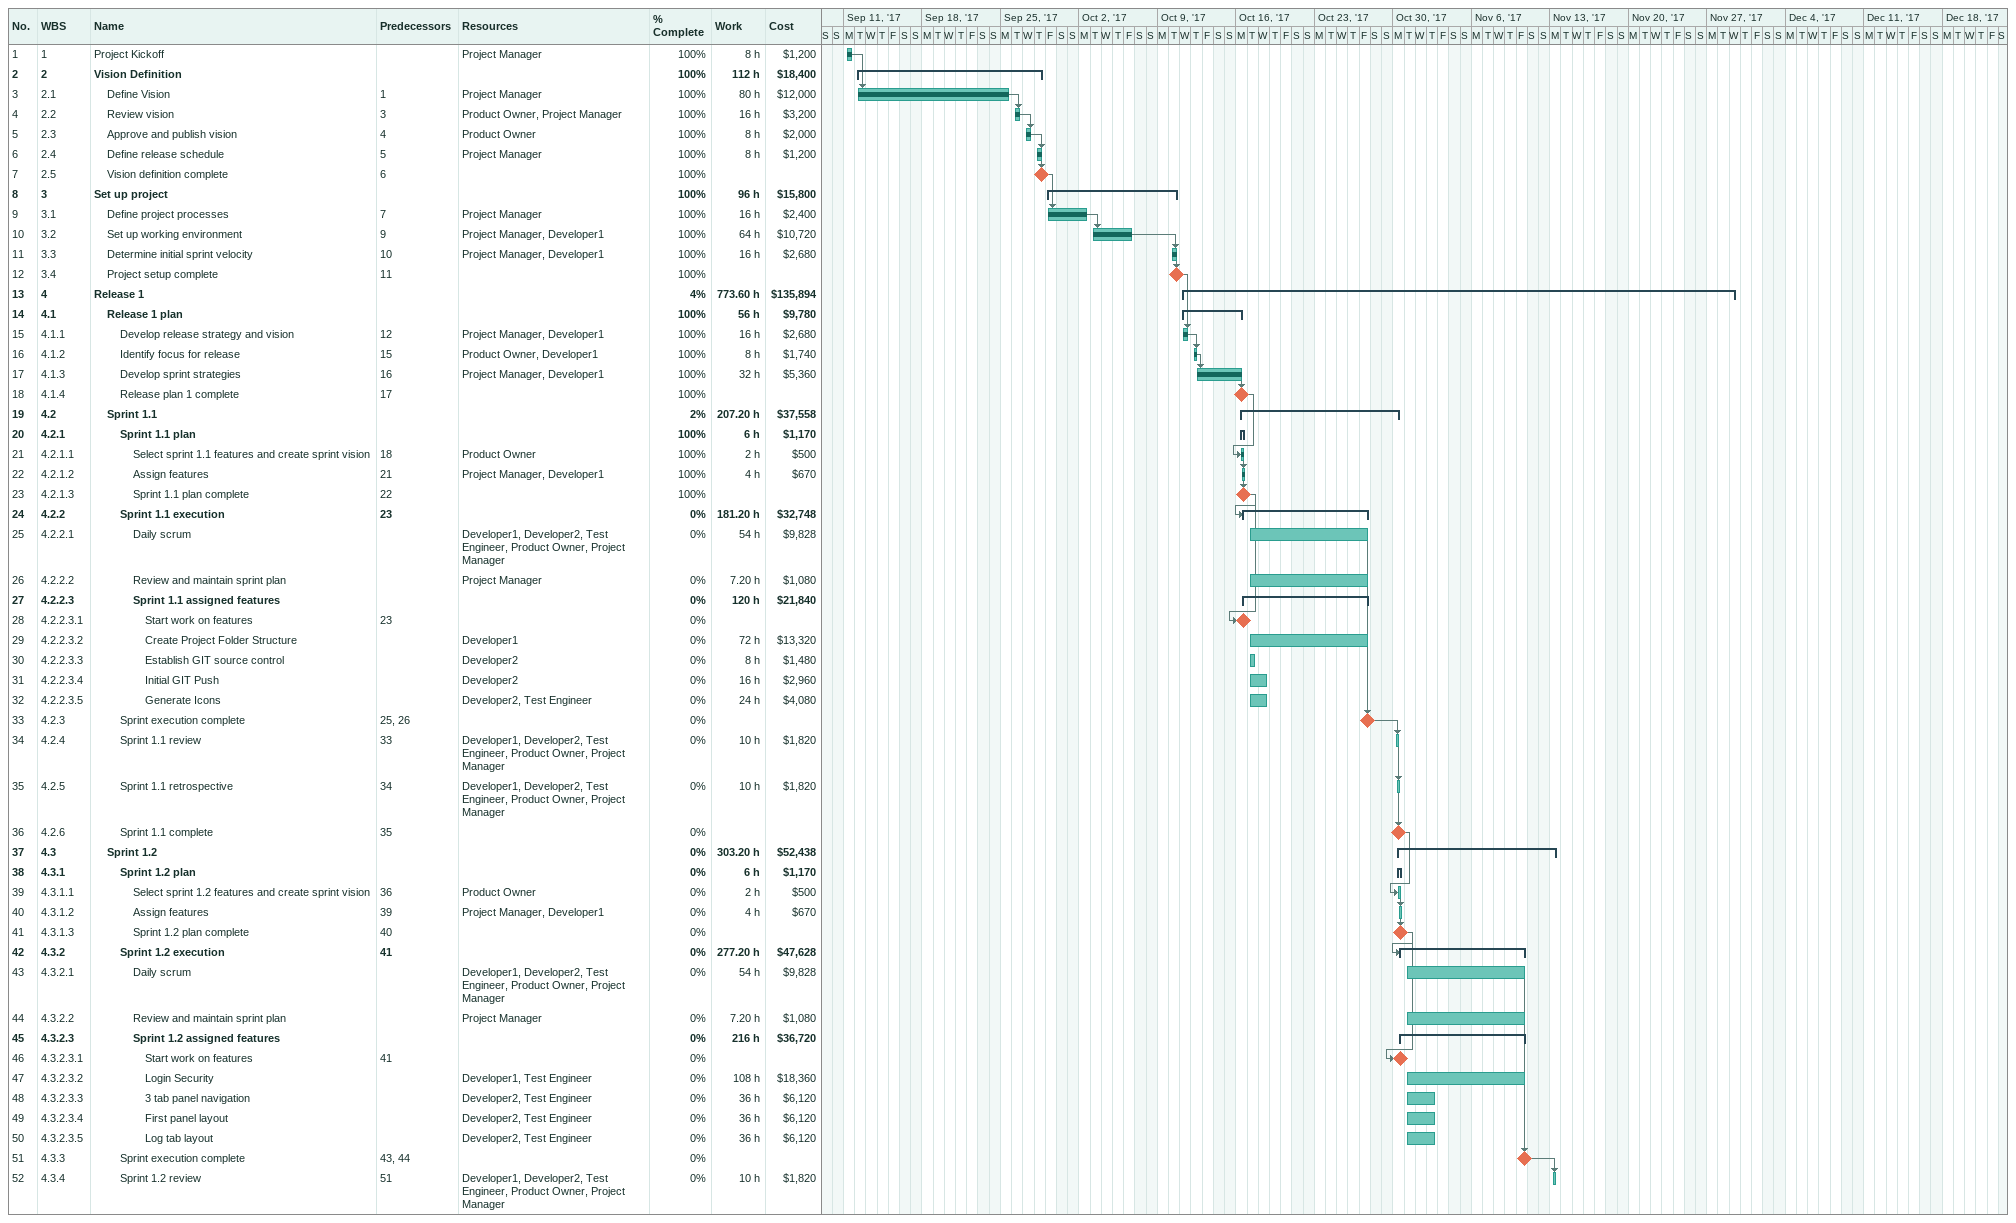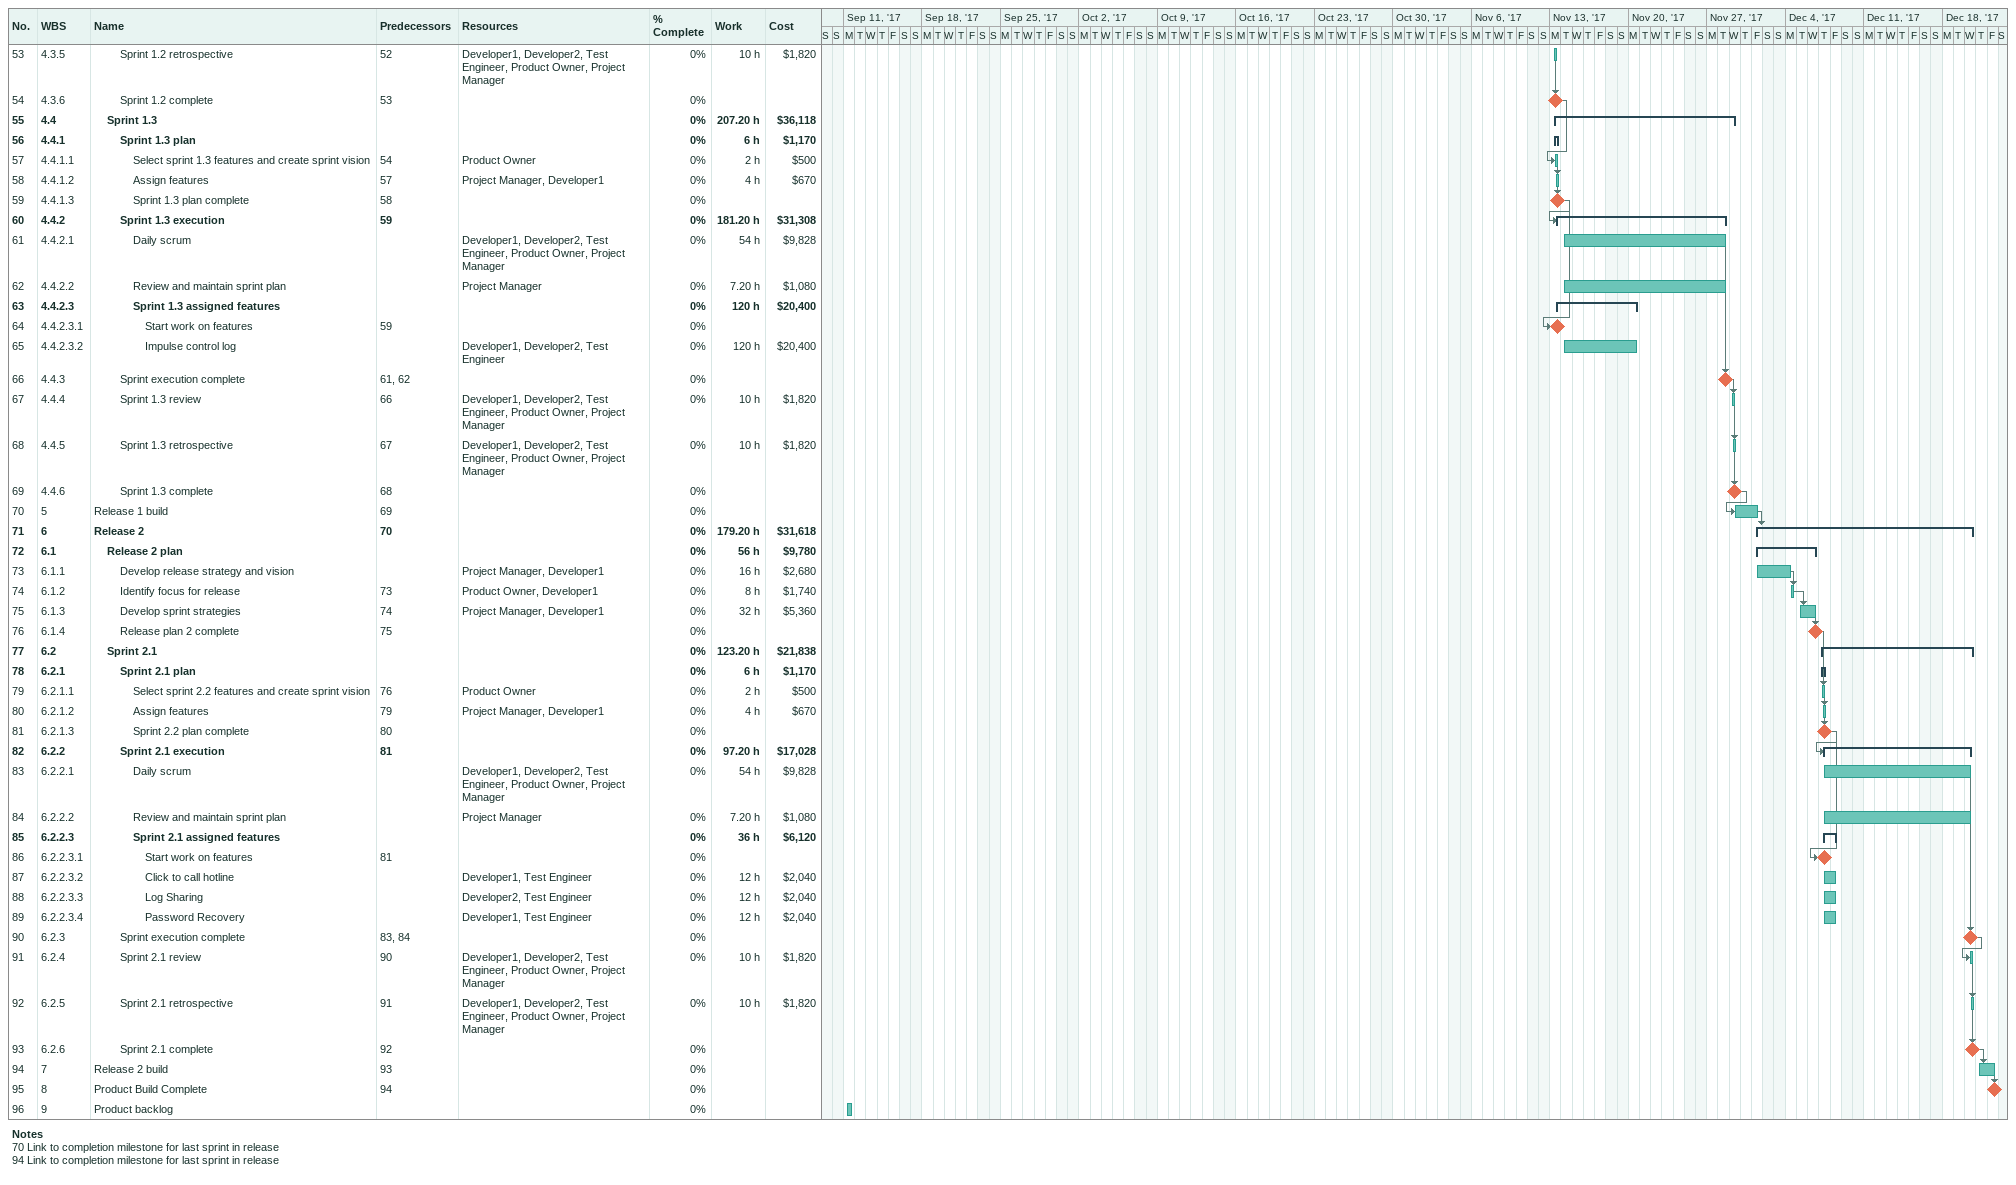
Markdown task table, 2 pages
| ID | WBS | Task | Start | Finish | Predecessors | Resources | % complete | Work (h) | Cost ($) |
|---|---|---|---|---|---|---|---|---|---|
| 1 | 1 | Project Kickoff | 2017-09-11 | 2017-09-11 |  | Project Manager | 100 | 8 | 1200 |
| 2 | 2 | **Vision Definition** | 2017-09-12 | 2017-09-28 |  |  | 100 | 112 | 18400 |
| 3 | 2.1 | Define Vision | 2017-09-12 | 2017-09-25 | 1 | Project Manager | 100 | 80 | 12000 |
| 4 | 2.2 | Review vision | 2017-09-26 | 2017-09-26 | 3 | Product Owner, Project Manager | 100 | 16 | 3200 |
| 5 | 2.3 | Approve and publish vision | 2017-09-27 | 2017-09-27 | 4 | Product Owner | 100 | 8 | 2000 |
| 6 | 2.4 | Define release schedule | 2017-09-28 | 2017-09-28 | 5 | Project Manager | 100 | 8 | 1200 |
| 7 | 2.5 | Vision definition complete (milestone) | 2017-09-28 | 2017-09-28 | 6 |  | 100 |  |  |
| 8 | 3 | **Set up project** | 2017-09-29 | 2017-10-10 |  |  | 100 | 96 | 15800 |
| 9 | 3.1 | Define project processes | 2017-09-29 | 2017-10-02 | 7 | Project Manager | 100 | 16 | 2400 |
| 10 | 3.2 | Set up working environment | 2017-10-03 | 2017-10-06 | 9 | Project Manager, Developer1 | 100 | 64 | 10720 |
| 11 | 3.3 | Determine initial sprint velocity | 2017-10-10 | 2017-10-10 | 10 | Project Manager, Developer1 | 100 | 16 | 2680 |
| 12 | 3.4 | Project setup complete (milestone) | 2017-10-10 | 2017-10-10 | 11 |  | 100 |  |  |
| 13 | 4 | **Release 1** | 2017-10-11 | 2017-11-29 |  |  | 4 | 773.60 | 135894 |
| 14 | 4.1 | **Release 1 plan** | 2017-10-11 | 2017-10-16 |  |  | 100 | 56 | 9780 |
| 15 | 4.1.1 | Develop release strategy and vision | 2017-10-11 | 2017-10-11 | 12 | Project Manager, Developer1 | 100 | 16 | 2680 |
| 16 | 4.1.2 | Identify focus for release | 2017-10-12 | 2017-10-12 | 15 | Product Owner, Developer1 | 100 | 8 | 1740 |
| 17 | 4.1.3 | Develop sprint strategies | 2017-10-12 | 2017-10-16 | 16 | Project Manager, Developer1 | 100 | 32 | 5360 |
| 18 | 4.1.4 | Release plan 1 complete (milestone) | 2017-10-16 | 2017-10-16 | 17 |  | 100 |  |  |
| 19 | 4.2 | **Sprint 1.1** | 2017-10-16 | 2017-10-30 |  |  | 2 | 207.20 | 37558 |
| 20 | 4.2.1 | **Sprint 1.1 plan** | 2017-10-16 | 2017-10-16 |  |  | 100 | 6 | 1170 |
| 21 | 4.2.1.1 | Select sprint 1.1 features and create sprint vision | 2017-10-16 | 2017-10-16 | 18 | Product Owner | 100 | 2 | 500 |
| 22 | 4.2.1.2 | Assign features | 2017-10-16 | 2017-10-16 | 21 | Project Manager, Developer1 | 100 | 4 | 670 |
| 23 | 4.2.1.3 | Sprint 1.1 plan complete (milestone) | 2017-10-16 | 2017-10-16 | 22 |  | 100 |  |  |
| 24 | 4.2.2 | **Sprint 1.1 execution** | 2017-10-16 | 2017-10-27 | 23 |  | 0 | 181.20 | 32748 |
| 25 | 4.2.2.1 | Daily scrum | 2017-10-17 | 2017-10-27 |  | Developer1, Developer2, Test Engineer, Product Owner, Project Manager | 0 | 54 | 9828 |
| 26 | 4.2.2.2 | Review and maintain sprint plan | 2017-10-17 | 2017-10-27 |  | Project Manager | 0 | 7.20 | 1080 |
| 27 | 4.2.2.3 | **Sprint 1.1 assigned features** | 2017-10-16 | 2017-10-27 |  |  | 0 | 120 | 21840 |
| 28 | 4.2.2.3.1 | Start work on features (milestone) | 2017-10-16 | 2017-10-16 | 23 |  | 0 |  |  |
| 29 | 4.2.2.3.2 | Create Project Folder Structure | 2017-10-17 | 2017-10-27 |  | Developer1 | 0 | 72 | 13320 |
| 30 | 4.2.2.3.3 | Establish GIT source control | 2017-10-17 | 2017-10-17 |  | Developer2 | 0 | 8 | 1480 |
| 31 | 4.2.2.3.4 | Initial GIT Push | 2017-10-17 | 2017-10-18 |  | Developer2 | 0 | 16 | 2960 |
| 32 | 4.2.2.3.5 | Generate Icons | 2017-10-17 | 2017-10-18 |  | Developer2, Test Engineer | 0 | 24 | 4080 |
| 33 | 4.2.3 | Sprint execution complete (milestone) | 2017-10-27 | 2017-10-27 | 25, 26 |  | 0 |  |  |
| 34 | 4.2.4 | Sprint 1.1 review | 2017-10-30 | 2017-10-30 | 33 | Developer1, Developer2, Test Engineer, Product Owner, Project Manager | 0 | 10 | 1820 |
| 35 | 4.2.5 | Sprint 1.1 retrospective | 2017-10-30 | 2017-10-30 | 34 | Developer1, Developer2, Test Engineer, Product Owner, Project Manager | 0 | 10 | 1820 |
| 36 | 4.2.6 | Sprint 1.1 complete (milestone) | 2017-10-30 | 2017-10-30 | 35 |  | 0 |  |  |
| 37 | 4.3 | **Sprint 1.2** | 2017-10-30 | 2017-11-13 |  |  | 0 | 303.20 | 52438 |
| 38 | 4.3.1 | **Sprint 1.2 plan** | 2017-10-30 | 2017-10-30 |  |  | 0 | 6 | 1170 |
| 39 | 4.3.1.1 | Select sprint 1.2 features and create sprint vision | 2017-10-30 | 2017-10-30 | 36 | Product Owner | 0 | 2 | 500 |
| 40 | 4.3.1.2 | Assign features | 2017-10-30 | 2017-10-30 | 39 | Project Manager, Developer1 | 0 | 4 | 670 |
| 41 | 4.3.1.3 | Sprint 1.2 plan complete (milestone) | 2017-10-30 | 2017-10-30 | 40 |  | 0 |  |  |
| 42 | 4.3.2 | **Sprint 1.2 execution** | 2017-10-30 | 2017-11-10 | 41 |  | 0 | 277.20 | 47628 |
| 43 | 4.3.2.1 | Daily scrum | 2017-10-31 | 2017-11-10 |  | Developer1, Developer2, Test Engineer, Product Owner, Project Manager | 0 | 54 | 9828 |
| 44 | 4.3.2.2 | Review and maintain sprint plan | 2017-10-31 | 2017-11-10 |  | Project Manager | 0 | 7.20 | 1080 |
| 45 | 4.3.2.3 | **Sprint 1.2 assigned features** | 2017-10-30 | 2017-11-10 |  |  | 0 | 216 | 36720 |
| 46 | 4.3.2.3.1 | Start work on features (milestone) | 2017-10-30 | 2017-10-30 | 41 |  | 0 |  |  |
| 47 | 4.3.2.3.2 | Login Security | 2017-10-31 | 2017-11-10 |  | Developer1, Test Engineer | 0 | 108 | 18360 |
| 48 | 4.3.2.3.3 | 3 tab panel navigation | 2017-10-31 | 2017-11-02 |  | Developer2, Test Engineer | 0 | 36 | 6120 |
| 49 | 4.3.2.3.4 | First panel layout | 2017-10-31 | 2017-11-02 |  | Developer2, Test Engineer | 0 | 36 | 6120 |
| 50 | 4.3.2.3.5 | Log tab layout | 2017-10-31 | 2017-11-02 |  | Developer2, Test Engineer | 0 | 36 | 6120 |
| 51 | 4.3.3 | Sprint execution complete (milestone) | 2017-11-10 | 2017-11-10 | 43, 44 |  | 0 |  |  |
| 52 | 4.3.4 | Sprint 1.2 review | 2017-11-13 | 2017-11-13 | 51 | Developer1, Developer2, Test Engineer, Product Owner, Project Manager | 0 | 10 | 1820 |
| 53 | 4.3.5 | Sprint 1.2 retrospective | 2017-11-13 | 2017-11-13 | 52 | Developer1, Developer2, Test Engineer, Product Owner, Project Manager | 0 | 10 | 1820 |
| 54 | 4.3.6 | Sprint 1.2 complete (milestone) | 2017-11-13 | 2017-11-13 | 53 |  | 0 |  |  |
| 55 | 4.4 | **Sprint 1.3** | 2017-11-13 | 2017-11-29 |  |  | 0 | 207.20 | 36118 |
| 56 | 4.4.1 | **Sprint 1.3 plan** | 2017-11-13 | 2017-11-13 |  |  | 0 | 6 | 1170 |
| 57 | 4.4.1.1 | Select sprint 1.3 features and create sprint vision | 2017-11-13 | 2017-11-13 | 54 | Product Owner | 0 | 2 | 500 |
| 58 | 4.4.1.2 | Assign features | 2017-11-13 | 2017-11-13 | 57 | Project Manager, Developer1 | 0 | 4 | 670 |
| 59 | 4.4.1.3 | Sprint 1.3 plan complete (milestone) | 2017-11-13 | 2017-11-13 | 58 |  | 0 |  |  |
| 60 | 4.4.2 | **Sprint 1.3 execution** | 2017-11-13 | 2017-11-28 | 59 |  | 0 | 181.20 | 31308 |
| 61 | 4.4.2.1 | Daily scrum | 2017-11-14 | 2017-11-28 |  | Developer1, Developer2, Test Engineer, Product Owner, Project Manager | 0 | 54 | 9828 |
| 62 | 4.4.2.2 | Review and maintain sprint plan | 2017-11-14 | 2017-11-28 |  | Project Manager | 0 | 7.20 | 1080 |
| 63 | 4.4.2.3 | **Sprint 1.3 assigned features** | 2017-11-13 | 2017-11-20 |  |  | 0 | 120 | 20400 |
| 64 | 4.4.2.3.1 | Start work on features (milestone) | 2017-11-13 | 2017-11-13 | 59 |  | 0 |  |  |
| 65 | 4.4.2.3.2 | Impulse control log | 2017-11-14 | 2017-11-20 |  | Developer1, Developer2, Test Engineer | 0 | 120 | 20400 |
| 66 | 4.4.3 | Sprint execution complete (milestone) | 2017-11-28 | 2017-11-28 | 61, 62 |  | 0 |  |  |
| 67 | 4.4.4 | Sprint 1.3 review | 2017-11-29 | 2017-11-29 | 66 | Developer1, Developer2, Test Engineer, Product Owner, Project Manager | 0 | 10 | 1820 |
| 68 | 4.4.5 | Sprint 1.3 retrospective | 2017-11-29 | 2017-11-29 | 67 | Developer1, Developer2, Test Engineer, Product Owner, Project Manager | 0 | 10 | 1820 |
| 69 | 4.4.6 | Sprint 1.3 complete (milestone) | 2017-11-29 | 2017-11-29 | 68 |  | 0 |  |  |
| 70 | 5 | Release 1 build | 2017-11-29 | 2017-12-01 | 69 |  | 0 |  |  |
| 71 | 6 | **Release 2** | 2017-12-01 | 2017-12-20 | 70 |  | 0 | 179.20 | 31618 |
| 72 | 6.1 | **Release 2 plan** | 2017-12-01 | 2017-12-06 |  |  | 0 | 56 | 9780 |
| 73 | 6.1.1 | Develop release strategy and vision | 2017-12-01 | 2017-12-04 |  | Project Manager, Developer1 | 0 | 16 | 2680 |
| 74 | 6.1.2 | Identify focus for release | 2017-12-04 | 2017-12-04 | 73 | Product Owner, Developer1 | 0 | 8 | 1740 |
| 75 | 6.1.3 | Develop sprint strategies | 2017-12-05 | 2017-12-06 | 74 | Project Manager, Developer1 | 0 | 32 | 5360 |
| 76 | 6.1.4 | Release plan 2 complete (milestone) | 2017-12-06 | 2017-12-06 | 75 |  | 0 |  |  |
| 77 | 6.2 | **Sprint 2.1** | 2017-12-07 | 2017-12-20 |  |  | 0 | 123.20 | 21838 |
| 78 | 6.2.1 | **Sprint 2.1 plan** | 2017-12-07 | 2017-12-07 |  |  | 0 | 6 | 1170 |
| 79 | 6.2.1.1 | Select sprint 2.2 features and create sprint vision | 2017-12-07 | 2017-12-07 | 76 | Product Owner | 0 | 2 | 500 |
| 80 | 6.2.1.2 | Assign features | 2017-12-07 | 2017-12-07 | 79 | Project Manager, Developer1 | 0 | 4 | 670 |
| 81 | 6.2.1.3 | Sprint 2.2 plan complete (milestone) | 2017-12-07 | 2017-12-07 | 80 |  | 0 |  |  |
| 82 | 6.2.2 | **Sprint 2.1 execution** | 2017-12-07 | 2017-12-20 | 81 |  | 0 | 97.20 | 17028 |
| 83 | 6.2.2.1 | Daily scrum | 2017-12-07 | 2017-12-20 |  | Developer1, Developer2, Test Engineer, Product Owner, Project Manager | 0 | 54 | 9828 |
| 84 | 6.2.2.2 | Review and maintain sprint plan | 2017-12-07 | 2017-12-20 |  | Project Manager | 0 | 7.20 | 1080 |
| 85 | 6.2.2.3 | **Sprint 2.1 assigned features** | 2017-12-07 | 2017-12-08 |  |  | 0 | 36 | 6120 |
| 86 | 6.2.2.3.1 | Start work on features (milestone) | 2017-12-07 | 2017-12-07 | 81 |  | 0 |  |  |
| 87 | 6.2.2.3.2 | Click to call hotline | 2017-12-07 | 2017-12-08 |  | Developer1, Test Engineer | 0 | 12 | 2040 |
| 88 | 6.2.2.3.3 | Log Sharing | 2017-12-07 | 2017-12-08 |  | Developer2, Test Engineer | 0 | 12 | 2040 |
| 89 | 6.2.2.3.4 | Password Recovery | 2017-12-07 | 2017-12-08 |  | Developer1, Test Engineer | 0 | 12 | 2040 |
| 90 | 6.2.3 | Sprint execution complete (milestone) | 2017-12-20 | 2017-12-20 | 83, 84 |  | 0 |  |  |
| 91 | 6.2.4 | Sprint 2.1 review | 2017-12-20 | 2017-12-20 | 90 | Developer1, Developer2, Test Engineer, Product Owner, Project Manager | 0 | 10 | 1820 |
| 92 | 6.2.5 | Sprint 2.1 retrospective | 2017-12-20 | 2017-12-20 | 91 | Developer1, Developer2, Test Engineer, Product Owner, Project Manager | 0 | 10 | 1820 |
| 93 | 6.2.6 | Sprint 2.1 complete (milestone) | 2017-12-20 | 2017-12-20 | 92 |  | 0 |  |  |
| 94 | 7 | Release 2 build | 2017-12-21 | 2017-12-22 | 93 |  | 0 |  |  |
| 95 | 8 | Product Build Complete (milestone) | 2017-12-22 | 2017-12-22 | 94 |  | 0 |  |  |
| 96 | 9 | Product backlog | 2017-09-11 | 2017-09-11 |  |  | 0 |  |  |

Notes
- 70: Link to completion milestone for last sprint in release
- 94: Link to completion milestone for last sprint in release
